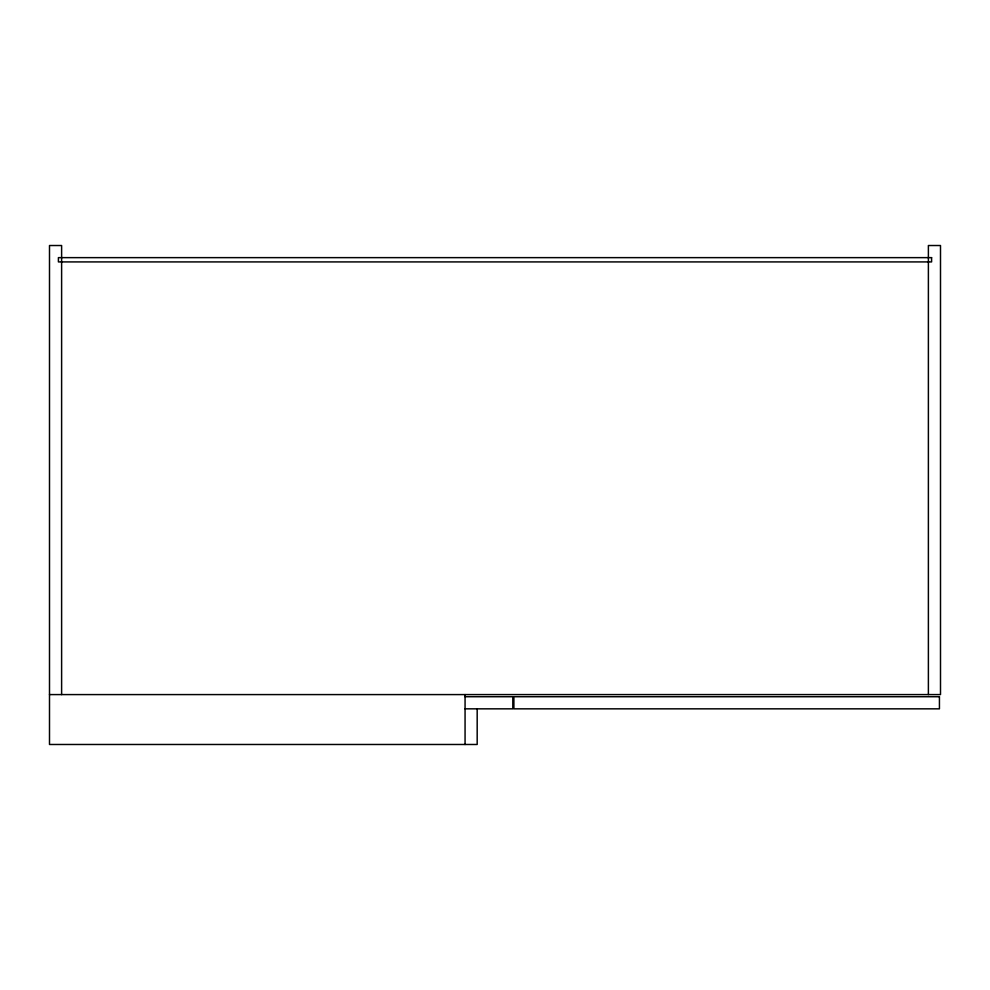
<?xml version="1.0" encoding="UTF-8"?>
<svg xmlns="http://www.w3.org/2000/svg" width="990" height="990" viewBox="0 0 990 990"><rect width="100%" height="100%" fill="white"/><g stroke="black" fill="none" stroke-linecap="round" stroke-linejoin="round"><path stroke-width="1.49" d="M49.5 694.584L940.5 694.584L940.5 245.52L928.385 245.52L928.385 694.584M465.065 696.725L512.82 696.725L512.82 708.84L465.065 708.84M477.18 708.84L477.18 744.48L49.5 744.48L49.5 245.52L61.615 245.52L61.615 694.584M465.065 694.584L465.065 744.48M931.59 257.635L58.41 257.635L58.41 261.917L931.59 261.917L931.59 257.635M939.436 696.725L513.884 696.725L513.884 708.84L939.436 708.84L939.436 696.725"/></g></svg>
